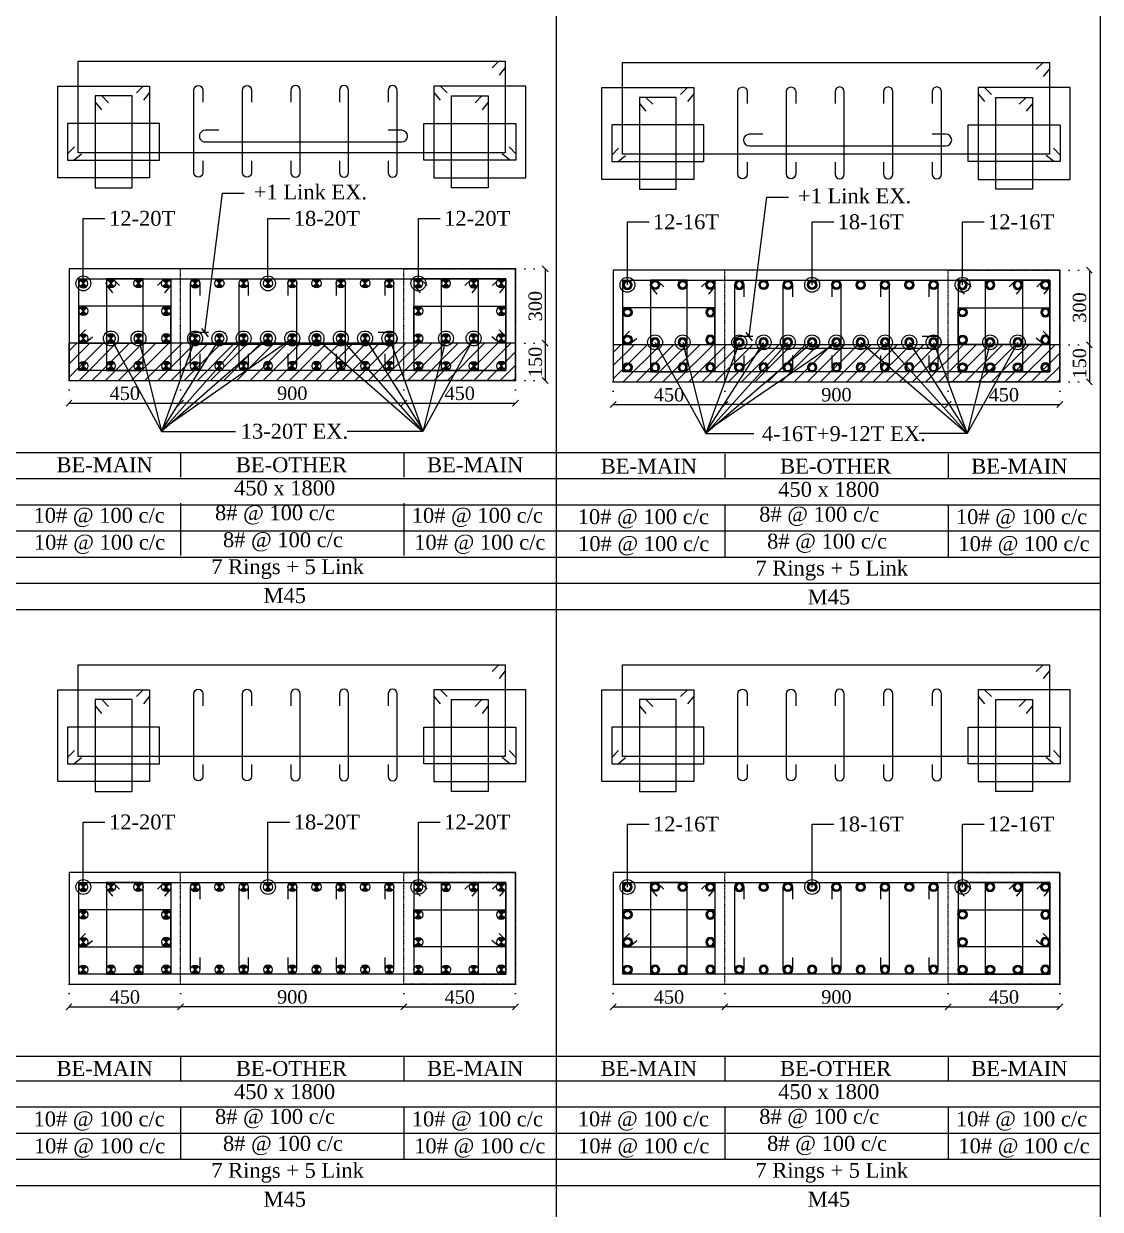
# Model space of a CAD drawing. Header units: millimetres. Extents: x 303 to 27724, y 300 to 68956.
# Drawn here: x 23384 to 27724, y 13120 to 17900 of the extents above; entities that cross this region are included whole.
import ezdxf

# ---------------------------------------------------------------- set-up
doc = ezdxf.new("R2010")
doc.units = ezdxf.units.MM
doc.linetypes.add('DOT2', pattern=[0.125, 0, -0.125])
doc.linetypes.add('HIDDEN', pattern=[0.375, 0.25, -0.125])
doc.layers.get('Defpoints').update_dxf_attribs({"lineweight": 0})
for name, color, linetype, lineweight in [('S-COL. STEEL DIA', 1, 'Continuous', 9), ('S-DIM FOOTING', 7, 'Continuous', 0), ('S-SECTION', 5, 'Continuous', 0), ('S-SECTION MARK', 7, 'Continuous', 0), ('S-SHEET', 7, 'Continuous', 0), ('S-STEEL', 1, 'Continuous', 9), ('S-STEEL-1', 1, 'Continuous', 0), ('S-TEXT', 7, 'Continuous', 0), ('STRU.HATCH', 8, 'Continuous', 0), ('STRU.STEEL-2', 6, 'Continuous', 0)]:
    doc.layers.add(name, color=color, linetype=linetype, lineweight=lineweight)
doc.styles.add('AR', font='ARIALUNI.TTF', dxfattribs={"width": 0.8})
doc.styles.add('S-ROMANS', font='times.ttf')
doc.styles.add('TEXT', font='times.ttf')
doc.dimstyles.new('100', dxfattribs={"dimtxt": 180, "dimasz": 80, "dimexe": 0.18, "dimexo": 0.0625, "dimgap": 1, "dimtad": 1, "dimdec": 0, "dimzin": 0, "dimdsep": 46, "dimtxsty": 'AR', "dimblk": 'DOT', "dimcen": 0.09, "dimse1": 1, "dimse2": 1, "dimclrd": 50, "dimclrt": 256, "dimadec": 0, "dimazin": 0, "dimtfac": 1, "dimtdec": 0, "dimtix": 1, "dimtofl": 0, "dimtmove": 2, "dimatfit": 0, "dimfxl": 1, "dimtolj": 1, "dimtzin": 0, "dimlwd": -1, "dimarcsym": 0})
doc.dimstyles.new('SETU', dxfattribs={"dimtxt": 230, "dimasz": 0.2, "dimexe": 0.1, "dimexo": 0.1, "dimgap": 0.05, "dimtad": 1, "dimdec": 0, "dimzin": 0, "dimdsep": 46, "dimtxsty": 'TEXT', "dimblk": 'OBLIQUE', "dimcen": 0.09, "dimdle": 0.1, "dimclrd": 4, "dimclre": 256, "dimclrt": 256, "dimadec": 1, "dimazin": 0, "dimtfac": 1, "dimtdec": 0, "dimtix": 1, "dimtofl": 0, "dimtmove": 2, "dimatfit": 0, "dimfxl": 1, "dimtolj": 1, "dimtzin": 0, "dimlwd": -1, "dimlwe": -1, "dimarcsym": 1})

# ---------------------------------------------------------------- blocks, each defined once
blk = doc.blocks.new('*U18')
at = {"layer": 'S-COL. STEEL DIA'}
h = blk.add_hatch(color=256, dxfattribs=at)
h.dxf.hatch_style = 1
h.paths.add_polyline_path([(0, 0), (0, -18.5, 0.198912), (13, -13)])
h.paths.add_polyline_path([(0, 0), (-13, -13, 0.198912), (0, -18.5)])
h.paths.add_polyline_path([(0, 18.5, 0.198912), (-13, 13), (0, 0)])
h.paths.add_polyline_path([(13, 13, 0.198912), (0, 18.5), (0, 0)])
at = {"layer": 'S-COL. STEEL DIA', "lineweight": 5}
for p, q in [((-13, 13), (13, -13)), ((13, 13), (-13, -13))]:
    blk.add_line(p, q, dxfattribs=at)
blk.add_circle((0, 0), 18.5, dxfattribs=at)
blk = doc.blocks.new('_Oblique')
at = {"color": 0, "linetype": 'ByBlock', "lineweight": -2}
blk.add_line((-0.5, -0.5), (0.5, 0.5), dxfattribs=at)
blk = doc.blocks.new('*D1775')
at = {"layer": 'Defpoints', "color": 0}
for p in [(25366.9, 16611.8), (25366.9, 16461.8), (25486.5, 16461.8)]:
    blk.add_point(p, dxfattribs=at)
at = {"layer": 'S-DIM FOOTING', "linetype": 'DOT2', "ltscale": 300}
for p, q in [((25367, 16611.8), (25486.6, 16611.8)), ((25367, 16461.8), (25486.6, 16461.8))]:
    blk.add_line(p, q, dxfattribs=at)
at = {"layer": 'S-DIM FOOTING', "ltscale": 300}
blk.add_line((25486.5, 16611.9), (25486.5, 16461.7), dxfattribs=at)
at = {"layer": 'S-DIM FOOTING', "linetype": 'ByBlock', "xscale": 24, "yscale": 24, "zscale": 24}
for p, rotation in [((25486.5, 16611.8), 90), ((25486.5, 16461.8), 270)]:
    blk.add_blockref('_Oblique', p, dxfattribs=dict(at, rotation=rotation))
at = {"layer": 'S-DIM FOOTING', "insert": (25447, 16536.8), "char_height": 54, "attachment_point": 5, "rotation": 90, "style": 'TEXT'}
blk.add_mtext('\\A1;150', dxfattribs=at)
blk = doc.blocks.new('*D1776')
at = {"layer": 'Defpoints', "color": 0}
for p in [(25366.9, 16911.8), (25367, 16611.8), (25486.5, 16611.8)]:
    blk.add_point(p, dxfattribs=at)
at = {"layer": 'S-DIM FOOTING', "linetype": 'DOT2', "ltscale": 300}
for p, q in [((25367, 16911.8), (25486.6, 16911.8)), ((25367.2, 16611.8), (25486.6, 16611.8))]:
    blk.add_line(p, q, dxfattribs=at)
at = {"layer": 'S-DIM FOOTING', "ltscale": 300}
blk.add_line((25486.5, 16911.9), (25486.5, 16611.7), dxfattribs=at)
at = {"layer": 'S-DIM FOOTING', "linetype": 'ByBlock', "xscale": 24, "yscale": 24, "zscale": 24}
for p, rotation in [((25486.5, 16911.8), 90), ((25486.5, 16611.8), 270)]:
    blk.add_blockref('_Oblique', p, dxfattribs=dict(at, rotation=rotation))
at = {"layer": 'S-DIM FOOTING', "insert": (25447, 16761.8), "char_height": 54, "attachment_point": 5, "rotation": 90, "style": 'TEXT'}
blk.add_mtext('\\A1;300', dxfattribs=at)
blk = doc.blocks.new('_Dot')
at = {"linetype": 'ByBlock', "lineweight": -2}
blk.add_line((-0.5, 0), (-1, 0), dxfattribs=at)
at = {"linetype": 'ByBlock', "const_width": 0.5}
blk.add_lwpolyline([(-0.25, 0, 1), (0.25, 0, 1)], format="xyb", close=True, dxfattribs=at)
blk = doc.blocks.new('*U4')
at = {"layer": 'S-COL. STEEL DIA'}
h = blk.add_hatch(color=256, dxfattribs=at)
h.dxf.hatch_style = 1
h.paths.add_polyline_path([(-18.5, 0, 1), (18.5, 0, 1)])
h.paths.add_polyline_path([(13, 0, -1), (-13, 0, -1)], flags=16)
at = {"layer": 'S-COL. STEEL DIA', "lineweight": 5}
for radius in [18.5, 13]:
    blk.add_circle((0, 0), radius, dxfattribs=at)
blk = doc.blocks.new('*D1783')
at = {"layer": 'Defpoints', "color": 0}
for p in [(27560.5, 16606.1), (27560.5, 16456.1), (27680, 16456.1)]:
    blk.add_point(p, dxfattribs=at)
at = {"layer": 'S-DIM FOOTING', "linetype": 'DOT2', "ltscale": 300}
for p, q in [((27560.6, 16606.1), (27680.1, 16606.1)), ((27560.6, 16456.1), (27680.1, 16456.1))]:
    blk.add_line(p, q, dxfattribs=at)
at = {"layer": 'S-DIM FOOTING', "ltscale": 300}
blk.add_line((27680, 16606.2), (27680, 16456), dxfattribs=at)
at = {"layer": 'S-DIM FOOTING', "linetype": 'ByBlock', "xscale": 24, "yscale": 24, "zscale": 24}
for p, rotation in [((27680, 16606.1), 90), ((27680, 16456.1), 270)]:
    blk.add_blockref('_Oblique', p, dxfattribs=dict(at, rotation=rotation))
at = {"layer": 'S-DIM FOOTING', "insert": (27640.6, 16531.1), "char_height": 54, "attachment_point": 5, "rotation": 90, "style": 'TEXT'}
blk.add_mtext('\\A1;150', dxfattribs=at)
blk = doc.blocks.new('*D1784')
at = {"layer": 'Defpoints', "color": 0}
for p in [(27560.5, 16906.1), (27560.6, 16606.1), (27680, 16606.1)]:
    blk.add_point(p, dxfattribs=at)
at = {"layer": 'S-DIM FOOTING', "linetype": 'DOT2', "ltscale": 300}
for p, q in [((27560.6, 16906.1), (27680.1, 16906.1)), ((27560.7, 16606.1), (27680.1, 16606.1))]:
    blk.add_line(p, q, dxfattribs=at)
at = {"layer": 'S-DIM FOOTING', "ltscale": 300}
blk.add_line((27680, 16906.2), (27680, 16606), dxfattribs=at)
at = {"layer": 'S-DIM FOOTING', "linetype": 'ByBlock', "xscale": 24, "yscale": 24, "zscale": 24}
for p, rotation in [((27680, 16906.1), 90), ((27680, 16606.1), 270)]:
    blk.add_blockref('_Oblique', p, dxfattribs=dict(at, rotation=rotation))
at = {"layer": 'S-DIM FOOTING', "insert": (27640.6, 16756.1), "char_height": 54, "attachment_point": 5, "rotation": 90, "style": 'TEXT'}
blk.add_mtext('\\A1;300', dxfattribs=at)
blk = doc.blocks.new('*D1011')
at = {"layer": 'Defpoints', "color": 0}
for p in [(1854661.3, 621921.4), (1855111.3, 621921.4), (1855111.3, 621829.9)]:
    blk.add_point(p, dxfattribs=at)
at = {"layer": 'S-DIM FOOTING', "linetype": 'DOT2', "ltscale": 300}
for p, q in [((1854661.3, 621921.3), (1854661.3, 621829.8)), ((1855111.3, 621921.3), (1855111.3, 621829.8))]:
    blk.add_line(p, q, dxfattribs=at)
at = {"layer": 'S-DIM FOOTING', "ltscale": 300}
blk.add_line((1854661.2, 621829.9), (1855111.4, 621829.9), dxfattribs=at)
at = {"layer": 'S-DIM FOOTING', "linetype": 'ByBlock', "xscale": 24, "yscale": 24, "zscale": 24, "rotation": 180}
blk.add_blockref('_Oblique', (1854661.3, 621829.9), dxfattribs=at)
at = {"layer": 'S-DIM FOOTING', "linetype": 'ByBlock', "xscale": 24, "yscale": 24, "zscale": 24}
blk.add_blockref('_Oblique', (1855111.3, 621829.9), dxfattribs=at)
at = {"layer": 'S-DIM FOOTING', "insert": (1854886.3, 621869.4), "char_height": 54, "attachment_point": 5, "style": 'TEXT'}
blk.add_mtext('\\A1;450', dxfattribs=at)
blk = doc.blocks.new('*D1012')
at = {"layer": 'Defpoints', "color": 0}
for p in [(1855111.3, 621921.4), (1856011.3, 621921.4), (1855111.3, 621829.9)]:
    blk.add_point(p, dxfattribs=at)
at = {"layer": 'S-DIM FOOTING', "linetype": 'DOT2', "ltscale": 300}
for p, q in [((1855111.3, 621921.3), (1855111.3, 621829.8)), ((1856011.3, 621921.3), (1856011.3, 621829.8))]:
    blk.add_line(p, q, dxfattribs=at)
at = {"layer": 'S-DIM FOOTING', "ltscale": 300}
blk.add_line((1856011.4, 621829.9), (1855111.2, 621829.9), dxfattribs=at)
at = {"layer": 'S-DIM FOOTING', "linetype": 'ByBlock', "xscale": 24, "yscale": 24, "zscale": 24, "rotation": 180}
blk.add_blockref('_Oblique', (1855111.3, 621829.9), dxfattribs=at)
at = {"layer": 'S-DIM FOOTING', "linetype": 'ByBlock', "xscale": 24, "yscale": 24, "zscale": 24}
blk.add_blockref('_Oblique', (1856011.3, 621829.9), dxfattribs=at)
at = {"layer": 'S-DIM FOOTING', "insert": (1855561.3, 621869.5), "char_height": 54, "attachment_point": 5, "style": 'TEXT'}
blk.add_mtext('\\A1;900', dxfattribs=at)
blk = doc.blocks.new('*D1013')
at = {"layer": 'Defpoints', "color": 0}
for p in [(1856011.3, 621921.4), (1856461.3, 621921.4), (1856461.3, 621829.9)]:
    blk.add_point(p, dxfattribs=at)
at = {"layer": 'S-DIM FOOTING', "linetype": 'DOT2', "ltscale": 300}
for p, q in [((1856011.3, 621921.3), (1856011.3, 621829.8)), ((1856461.3, 621921.3), (1856461.3, 621829.8))]:
    blk.add_line(p, q, dxfattribs=at)
at = {"layer": 'S-DIM FOOTING', "ltscale": 300}
blk.add_line((1856011.2, 621829.9), (1856461.4, 621829.9), dxfattribs=at)
at = {"layer": 'S-DIM FOOTING', "linetype": 'ByBlock', "xscale": 24, "yscale": 24, "zscale": 24, "rotation": 180}
blk.add_blockref('_Oblique', (1856011.3, 621829.9), dxfattribs=at)
at = {"layer": 'S-DIM FOOTING', "linetype": 'ByBlock', "xscale": 24, "yscale": 24, "zscale": 24}
blk.add_blockref('_Oblique', (1856461.3, 621829.9), dxfattribs=at)
at = {"layer": 'S-DIM FOOTING', "insert": (1856236.3, 621869.4), "char_height": 54, "attachment_point": 5, "style": 'TEXT'}
blk.add_mtext('\\A1;450', dxfattribs=at)
blk = doc.blocks.new('*D962')
at = {"layer": 'Defpoints', "color": 0}
for p in [(1852467.8, 621921.4), (1852917.8, 621921.4), (1852917.8, 621829.9)]:
    blk.add_point(p, dxfattribs=at)
at = {"layer": 'S-DIM FOOTING', "linetype": 'DOT2', "ltscale": 300}
for p, q in [((1852467.8, 621921.3), (1852467.8, 621829.8)), ((1852917.8, 621921.3), (1852917.8, 621829.8))]:
    blk.add_line(p, q, dxfattribs=at)
at = {"layer": 'S-DIM FOOTING', "ltscale": 300}
blk.add_line((1852467.6, 621829.9), (1852917.9, 621829.9), dxfattribs=at)
at = {"layer": 'S-DIM FOOTING', "linetype": 'ByBlock', "xscale": 24, "yscale": 24, "zscale": 24, "rotation": 180}
blk.add_blockref('_Oblique', (1852467.8, 621829.9), dxfattribs=at)
at = {"layer": 'S-DIM FOOTING', "linetype": 'ByBlock', "xscale": 24, "yscale": 24, "zscale": 24}
blk.add_blockref('_Oblique', (1852917.8, 621829.9), dxfattribs=at)
at = {"layer": 'S-DIM FOOTING', "insert": (1852692.8, 621869.4), "char_height": 54, "attachment_point": 5, "style": 'TEXT'}
blk.add_mtext('\\A1;450', dxfattribs=at)
blk = doc.blocks.new('*D963')
at = {"layer": 'Defpoints', "color": 0}
for p in [(1852917.8, 621921.4), (1853817.8, 621921.4), (1852917.8, 621829.9)]:
    blk.add_point(p, dxfattribs=at)
at = {"layer": 'S-DIM FOOTING', "linetype": 'DOT2', "ltscale": 300}
for p, q in [((1852917.8, 621921.3), (1852917.8, 621829.8)), ((1853817.8, 621921.3), (1853817.8, 621829.8))]:
    blk.add_line(p, q, dxfattribs=at)
at = {"layer": 'S-DIM FOOTING', "ltscale": 300}
blk.add_line((1853817.9, 621829.9), (1852917.6, 621829.9), dxfattribs=at)
at = {"layer": 'S-DIM FOOTING', "linetype": 'ByBlock', "xscale": 24, "yscale": 24, "zscale": 24, "rotation": 180}
blk.add_blockref('_Oblique', (1852917.8, 621829.9), dxfattribs=at)
at = {"layer": 'S-DIM FOOTING', "linetype": 'ByBlock', "xscale": 24, "yscale": 24, "zscale": 24}
blk.add_blockref('_Oblique', (1853817.8, 621829.9), dxfattribs=at)
at = {"layer": 'S-DIM FOOTING', "insert": (1853367.8, 621869.5), "char_height": 54, "attachment_point": 5, "style": 'TEXT'}
blk.add_mtext('\\A1;900', dxfattribs=at)
blk = doc.blocks.new('*D964')
at = {"layer": 'Defpoints', "color": 0}
for p in [(1853817.8, 621921.4), (1854267.8, 621921.4), (1854267.8, 621829.9)]:
    blk.add_point(p, dxfattribs=at)
at = {"layer": 'S-DIM FOOTING', "linetype": 'DOT2', "ltscale": 300}
for p, q in [((1853817.8, 621921.3), (1853817.8, 621829.8)), ((1854267.8, 621921.3), (1854267.8, 621829.8))]:
    blk.add_line(p, q, dxfattribs=at)
at = {"layer": 'S-DIM FOOTING', "ltscale": 300}
blk.add_line((1853817.6, 621829.9), (1854267.9, 621829.9), dxfattribs=at)
at = {"layer": 'S-DIM FOOTING', "linetype": 'ByBlock', "xscale": 24, "yscale": 24, "zscale": 24, "rotation": 180}
blk.add_blockref('_Oblique', (1853817.8, 621829.9), dxfattribs=at)
at = {"layer": 'S-DIM FOOTING', "linetype": 'ByBlock', "xscale": 24, "yscale": 24, "zscale": 24}
blk.add_blockref('_Oblique', (1854267.8, 621829.9), dxfattribs=at)
at = {"layer": 'S-DIM FOOTING', "insert": (1854042.8, 621869.4), "char_height": 54, "attachment_point": 5, "style": 'TEXT'}
blk.add_mtext('\\A1;450', dxfattribs=at)
blk = doc.blocks.new('XX')
at = {"layer": 'S-SECTION', "color": 8, "linetype": 'HIDDEN', "ltscale": 0.1, "elevation": 6.6}
for points in [[(1855111.3, 621921.4), (1855111.3, 622371.4), (1854661.3, 622371.4), (1854661.3, 621921.4)], [(1856011.3, 621921.4), (1856011.3, 622371.4), (1856461.3, 622371.4), (1856461.3, 621921.4)]]:
    blk.add_lwpolyline(points, close=True, dxfattribs=at)
at = {"layer": 'S-SECTION', "elevation": 6.6}
blk.add_lwpolyline([(1854661.3, 622371.4), (1854661.3, 621921.4), (1856461.3, 621921.4), (1856461.3, 622371.4)], close=True, dxfattribs=at)
at = {"layer": 'S-SHEET'}
for p, q in [((1855111.3, 621631.3, 6.4), (1855111.3, 621531.7, 6.4)), ((1856011.3, 621631.3, 6.4), (1856011.3, 621531.7, 6.4)), ((1855111.3, 621426.5, 6.4), (1855111.3, 621215.2, 6.4)), ((1856011.3, 621426.5, 6.4), (1856011.3, 621215.2, 6.4))]:
    blk.add_line(p, q, dxfattribs=at)
at = {"layer": 'S-STEEL', "color": 1}
for points, elevation in [([(1856366.7, 623181.7), (1856394.2, 623209), (1856420.2, 623209), (1856420.2, 622839), (1854698.6, 622839), (1854698.6, 623209), (1856420.2, 623209), (1856420.2, 623184), (1856395, 623153.1)], 6.9), ([(1856368.6, 622304.1), (1856396.1, 622331.4), (1856422.1, 622331.4), (1856422.1, 621961.4), (1854700.5, 621961.4), (1854700.5, 622331.4), (1856422.1, 622331.4), (1856422.1, 622306.4), (1856396.9, 622275.5)], 6.6)]:
    blk.add_lwpolyline(points, dxfattribs=dict(at, elevation=elevation))
at = {"layer": 'S-STEEL', "color": 3, "elevation": 6.6}
for points in [[(1855201.2, 622807.4), (1855201.2, 622759, -1), (1855164.3, 622759), (1855164.3, 623092.1, -1), (1855201.2, 623092.1), (1855201.2, 623043.6)], [(1855397, 622807.4), (1855397, 622759, -1), (1855360.1, 622759), (1855360.1, 623092.1, -1), (1855397, 623092.1), (1855397, 623043.6)], [(1855555.9, 622807.4), (1855555.9, 622759, 1), (1855592.8, 622759), (1855592.8, 623092.1, 1), (1855555.9, 623092.1), (1855555.9, 623043.6)], [(1855751.6, 622807.4), (1855751.6, 622759, 1), (1855788.5, 622759), (1855788.5, 623092.1, 1), (1855751.6, 623092.1), (1855751.6, 623043.6)], [(1855947.4, 622807.4), (1855947.4, 622759, 1), (1855984.3, 622759), (1855984.3, 623092.1, 1), (1855947.4, 623092.1), (1855947.4, 623043.6)], [(1855188.2, 622028.3), (1855188.2, 621979.9, -1), (1855151.3, 621979.9), (1855151.3, 622313, -1), (1855188.2, 622313), (1855188.2, 622264.5)], [(1855384, 622028.3), (1855384, 621979.9, -1), (1855347.1, 621979.9), (1855347.1, 622313, -1), (1855384, 622313), (1855384, 622264.5)], [(1855542.9, 622028.3), (1855542.9, 621979.9, 1), (1855579.8, 621979.9), (1855579.8, 622313, 1), (1855542.9, 622313), (1855542.9, 622264.5)], [(1855738.6, 622028.3), (1855738.6, 621979.9, 1), (1855775.5, 621979.9), (1855775.5, 622313, 1), (1855738.6, 622313), (1855738.6, 622264.5)], [(1855934.4, 622028.3), (1855934.4, 621979.9, 1), (1855971.3, 621979.9), (1855971.3, 622313, 1), (1855934.4, 622313), (1855934.4, 622264.5)]]:
    blk.add_lwpolyline(points, format="xyb", dxfattribs=at)
at = {"layer": 'S-STEEL-1', "color": 6, "elevation": 6.6}
for points in [[(1854932.9, 623080.7), (1854960.5, 623108), (1854986.5, 623108), (1854986.5, 622738), (1854615.7, 622738), (1854615.7, 623108), (1854986.5, 623108), (1854986.5, 623083), (1854961.3, 623052.1)], [(1856185.9, 623080.7), (1856158.4, 623108), (1856132.4, 623108), (1856132.4, 622738), (1856503.1, 622738), (1856503.1, 623108), (1856132.4, 623108), (1856132.4, 623083), (1856157.6, 623052.1)], [(1855017.7, 622304.1), (1855045.3, 622331.4), (1855071.3, 622331.4), (1855071.3, 621961.4), (1854700.5, 621961.4), (1854700.5, 622331.4), (1855071.3, 622331.4), (1855071.3, 622306.4), (1855046.1, 622275.5)], [(1856104.9, 622304.1), (1856077.4, 622331.4), (1856051.4, 622331.4), (1856051.4, 621961.4), (1856422.1, 621961.4), (1856422.1, 622331.4), (1856051.4, 622331.4), (1856051.4, 622306.4), (1856076.6, 622275.5)]]:
    blk.add_lwpolyline(points, dxfattribs=at)
at = {"layer": 'S-STEEL-1', "color": 41}
for points, elevation in [([(1854820.8, 623041.3), (1854793.3, 623068.6), (1854767.3, 623068.6), (1854767.3, 622698.6), (1854915.3, 622698.6), (1854915.3, 623068.6), (1854767.3, 623068.6), (1854767.3, 623043.6), (1854792.5, 623012.7)], 6.9), ([(1856298, 623041.3), (1856325.5, 623068.6), (1856351.6, 623068.6), (1856351.6, 622698.6), (1856203.5, 622698.6), (1856203.5, 623068.6), (1856351.6, 623068.6), (1856351.6, 623043.6), (1856326.4, 623012.7)], 6.9), ([(1854683.2, 622863.3), (1854655.8, 622835.7), (1854655.8, 622809.7), (1855026.6, 622809.7), (1855026.6, 622957.8), (1854655.8, 622957.8), (1854655.8, 622809.7), (1854680.9, 622809.7), (1854711.7, 622834.9)], 6.9), ([(1856435.7, 622863.3), (1856463, 622835.7), (1856463, 622809.7), (1856092.3, 622809.7), (1856092.3, 622957.8), (1856463, 622957.8), (1856463, 622809.7), (1856438, 622809.7), (1856407.1, 622834.9)], 6.9), ([(1854865.5, 622304.1), (1854838, 622331.4), (1854812, 622331.4), (1854812, 621961.4), (1854960, 621961.4), (1854960, 622331.4), (1854812, 622331.4), (1854812, 622306.4), (1854837.2, 622275.5)], 6.6), ([(1856257.1, 622304.1), (1856284.7, 622331.4), (1856310.7, 622331.4), (1856310.7, 621961.4), (1856162.6, 621961.4), (1856162.6, 622331.4), (1856310.7, 622331.4), (1856310.7, 622306.4), (1856285.5, 622275.5)], 6.6), ([(1854727.8, 622126.1), (1854700.5, 622098.5), (1854700.5, 622072.5), (1855071.3, 622072.5), (1855071.3, 622220.6), (1854700.5, 622220.5), (1854700.5, 622072.5), (1854725.6, 622072.5), (1854756.4, 622097.7)], 6.6), ([(1856394.8, 622126.1), (1856422.1, 622098.5), (1856422.1, 622072.5), (1856051.4, 622072.5), (1856051.4, 622220.6), (1856422.1, 622220.5), (1856422.1, 622072.5), (1856397.1, 622072.5), (1856366.2, 622097.7)], 6.6)]:
    blk.add_lwpolyline(points, dxfattribs=dict(at, elevation=elevation))
at = {"layer": 'S-COL. STEEL DIA', "xscale": -1, "rotation": 180}
for p in [(1854718.9, 622313, 6.6), (1855169.8, 622313, 6.6), (1856069.8, 622313, 6.6), (1856181.1, 622313, 6.6), (1856292.4, 622313, 6.6)]:
    blk.add_blockref('*U4', p, dxfattribs=at)
at = {"layer": 'S-COL. STEEL DIA', "rotation": 180}
for p in [(1854830.3, 622313, 6.6), (1854941.6, 622313, 6.6), (1855052.9, 622313, 6.6), (1855267.7, 622313, 6.6), (1855365.5, 622313, 6.6), (1855463.4, 622313, 6.6), (1855561.3, 622313, 6.6), (1855659.2, 622313, 6.6), (1855757.1, 622313, 6.6), (1855855, 622313, 6.6), (1855952.9, 622313, 6.6), (1856403.7, 622313, 6.6)]:
    blk.add_blockref('*U4', p, dxfattribs=at)
at = {"layer": 'S-COL. STEEL DIA'}
for p in [(1854718.9, 622201.9, 6.6), (1856069.8, 622201.9, 6.6), (1854718.9, 622090.9, 6.6), (1856069.8, 622090.9, 6.6), (1854718.9, 621979.9, 6.6), (1855169.8, 621979.9, 6.6), (1856069.8, 621979.9, 6.6), (1856181.1, 621979.9, 6.6), (1856292.4, 621979.9, 6.6)]:
    blk.add_blockref('*U4', p, dxfattribs=at)
at = {"layer": 'S-COL. STEEL DIA', "xscale": -1}
for p in [(1855052.9, 622201.9, 6.6), (1856403.7, 622201.9, 6.6), (1855052.9, 622090.9, 6.6), (1856403.7, 622090.9, 6.6), (1854830.3, 621979.9, 6.6), (1854941.6, 621979.9, 6.6), (1855052.9, 621979.9, 6.6), (1855267.7, 621979.9, 6.6), (1855365.5, 621979.9, 6.6), (1855463.4, 621979.9, 6.6), (1855561.3, 621979.9, 6.6), (1855659.2, 621979.9, 6.6), (1855757.1, 621979.9, 6.6), (1855855, 621979.9, 6.6), (1855952.9, 621979.9, 6.6), (1856403.7, 621979.9, 6.6)]:
    blk.add_blockref('*U4', p, dxfattribs=at)
at = {"layer": 'S-TEXT', "color": 7, "style": 'TEXT'}
for s, p in [('12-16T', (1854821.6, 622537.1, 6.4)), ('18-16T', (1855566.1, 622537.1, 6.4)), ('12-16T', (1856172.5, 622537.1, 6.4))]:
    blk.add_text(s, height=60, dxfattribs=at).set_placement(p)
at = {"layer": 'S-TEXT', "style": 'S-ROMANS'}
for s, p in [('BE-MAIN ', (1854611.4, 621551.5, 6.4)), ('BE-OTHER', (1855334.4, 621551.5, 6.4)), ('BE-MAIN ', (1856104.9, 621551.5, 6.4)), ('450 x 1800', (1855326.6, 621458.2, 6.4)), ('10# @ 100 c/c', (1854518.4, 621348, 6.4)), ('8# @ 100 c/c', (1855249.9, 621358, 6.4)), ('10# @ 100 c/c', (1856042.9, 621348, 6.4)), ('8# @ 100 c/c', (1855281.9, 621249.4, 6.4)), ('10# @ 100 c/c', (1854519.9, 621239.4, 6.4)), ('10# @ 100 c/c', (1856052.9, 621239.4, 6.4)), ('7 Rings + 5 Link', (1855235, 621140.9, 6.4)), ('M45', (1855445.5, 621024.2, 6.4))]:
    blk.add_text(s, height=60, dxfattribs=at).set_placement(p)
at = {"layer": 'S-DIM FOOTING', "ltscale": 300}
for base, p1, p2, picture, middle in [((1855111.3, 621829.9, 6.4), (1854661.3, 621921.4, 6.6), (1855111.3, 621921.4, 6.6), '*D1011', (1854886.3, 621869.4, 6.4)), ((1856461.3, 621829.9, 6.4), (1856011.3, 621921.4, 6.6), (1856461.3, 621921.4, 6.6), '*D1013', (1856236.3, 621869.4, 6.4))]:
    dim = blk.add_linear_dim(base=base, p1=p1, p2=p2, dimstyle='SETU', override={"dimscale": 1.2, "dimtxt": 45, "dimasz": 20, "dimgap": 10, "dimblk1": 'Oblique', "dimblk2": 'Oblique', "dimsah": 1, "dimclrd": 256, "dimarcsym": 1}, dxfattribs=at)
    dim.commit()
    dim.dimension.update_dxf_attribs({"geometry": picture, "text_midpoint": middle})
dim = blk.add_linear_dim(base=(1855111.3, 621829.9, 6.4), p1=(1856011.3, 621921.4, 6.6), p2=(1855111.3, 621921.4, 6.6), angle=180, dimstyle='SETU', override={"dimscale": 1.2, "dimtxt": 45, "dimasz": 20, "dimgap": 10, "dimblk1": 'Oblique', "dimblk2": 'Oblique', "dimsah": 1, "dimclrd": 256, "dimarcsym": 1}, dxfattribs=at)
dim.commit()
dim.dimension.update_dxf_attribs({"geometry": '*D1012', "text_midpoint": (1855561.3, 621869.5, 6.4)})
at = {"layer": 'S-SECTION MARK'}
for points in [[(1854718.9, 622313, 6.6), (1854718.9, 622566.9, 6.6), (1854806.4, 622566.9, 6.6)], [(1855463.4, 622313, 6.6), (1855463.4, 622566.9, 6.6), (1855550.9, 622566.9, 6.6)], [(1856069.8, 622313, 6.6), (1856069.8, 622566.9, 6.6), (1856157.3, 622566.9, 6.6)]]:
    blk.add_leader(points, dimstyle='100', override={"dimasz": 60, "dimtad": 0, "dimclrd": 256, "dimldrblk": 'DotBlank', "dimfxl": 50, "dimfxlon": 1, "dimarcsym": 1}, dxfattribs=at)
blk = doc.blocks.new('ERG')
at = {"layer": 'S-SECTION', "color": 8, "linetype": 'HIDDEN', "ltscale": 0.1, "elevation": 2.5}
for points in [[(1852917.8, 621921.4), (1852917.8, 622371.4), (1852467.8, 622371.4), (1852467.8, 621921.4)], [(1853817.8, 621921.4), (1853817.8, 622371.4), (1854267.8, 622371.4), (1854267.8, 621921.4)]]:
    blk.add_lwpolyline(points, close=True, dxfattribs=at)
at = {"layer": 'S-SECTION', "elevation": 2.5}
blk.add_lwpolyline([(1852467.8, 622371.4), (1852467.8, 621921.4), (1854267.8, 621921.4), (1854267.8, 622371.4)], close=True, dxfattribs=at)
at = {"layer": 'S-SHEET'}
for p, q in [((1852917.8, 621631.3, 2.2), (1852917.8, 621531.7, 2.2)), ((1853817.8, 621631.3, 2.2), (1853817.8, 621531.7, 2.2)), ((1852917.8, 621426.5, 2.2), (1852917.8, 621215.2, 2.2)), ((1853817.8, 621426.5, 2.2), (1853817.8, 621215.2, 2.2))]:
    blk.add_line(p, q, dxfattribs=at)
at = {"layer": 'S-STEEL', "color": 1}
for points, elevation in [([(1854173.1, 623181.7), (1854200.6, 623209), (1854226.6, 623209), (1854226.6, 622839), (1852505.1, 622839), (1852505.1, 623209), (1854226.6, 623209), (1854226.6, 623184), (1854201.5, 623153.1)], 2.7), ([(1854175, 622304.1), (1854202.5, 622331.4), (1854228.5, 622331.4), (1854228.5, 621961.4), (1852507, 621961.4), (1852507, 622331.4), (1854228.5, 622331.4), (1854228.5, 622306.4), (1854203.3, 622275.5)], 2.5)]:
    blk.add_lwpolyline(points, dxfattribs=dict(at, elevation=elevation))
at = {"layer": 'S-STEEL', "color": 3, "elevation": 2.5}
for points in [[(1853007.7, 622807.4), (1853007.7, 622759, -1), (1852970.8, 622759), (1852970.8, 623092.1, -1), (1853007.7, 623092.1), (1853007.7, 623043.6)], [(1853203.4, 622807.4), (1853203.4, 622759, -1), (1853166.5, 622759), (1853166.5, 623092.1, -1), (1853203.4, 623092.1), (1853203.4, 623043.6)], [(1853362.3, 622807.4), (1853362.3, 622759, 1), (1853399.2, 622759), (1853399.2, 623092.1, 1), (1853362.3, 623092.1), (1853362.3, 623043.6)], [(1853558.1, 622807.4), (1853558.1, 622759, 1), (1853595, 622759), (1853595, 623092.1, 1), (1853558.1, 623092.1), (1853558.1, 623043.6)], [(1853753.9, 622807.4), (1853753.9, 622759, 1), (1853790.8, 622759), (1853790.8, 623092.1, 1), (1853753.9, 623092.1), (1853753.9, 623043.6)], [(1852994.7, 622028.3), (1852994.7, 621979.9, -1), (1852957.8, 621979.9), (1852957.8, 622313, -1), (1852994.7, 622313), (1852994.7, 622264.5)], [(1853190.4, 622028.3), (1853190.4, 621979.9, -1), (1853153.5, 621979.9), (1853153.5, 622313, -1), (1853190.4, 622313), (1853190.4, 622264.5)], [(1853349.3, 622028.3), (1853349.3, 621979.9, 1), (1853386.2, 621979.9), (1853386.2, 622313, 1), (1853349.3, 622313), (1853349.3, 622264.5)], [(1853545.1, 622028.3), (1853545.1, 621979.9, 1), (1853582, 621979.9), (1853582, 622313, 1), (1853545.1, 622313), (1853545.1, 622264.5)], [(1853740.9, 622028.3), (1853740.9, 621979.9, 1), (1853777.8, 621979.9), (1853777.8, 622313, 1), (1853740.9, 622313), (1853740.9, 622264.5)]]:
    blk.add_lwpolyline(points, format="xyb", dxfattribs=at)
at = {"layer": 'S-STEEL-1', "color": 6, "elevation": 2.5}
for points in [[(1852739.4, 623080.7), (1852766.9, 623108), (1852792.9, 623108), (1852792.9, 622738), (1852422.2, 622738), (1852422.2, 623108), (1852792.9, 623108), (1852792.9, 623083), (1852767.7, 623052.1)], [(1853992.3, 623080.7), (1853964.8, 623108), (1853938.8, 623108), (1853938.8, 622738), (1854309.6, 622738), (1854309.5, 623108), (1853938.8, 623108), (1853938.8, 623083), (1853964, 623052.1)], [(1852824.2, 622304.1), (1852851.7, 622331.4), (1852877.7, 622331.4), (1852877.7, 621961.4), (1852507, 621961.4), (1852507, 622331.4), (1852877.7, 622331.4), (1852877.7, 622306.4), (1852852.5, 622275.5)], [(1853911.3, 622304.1), (1853883.8, 622331.4), (1853857.8, 622331.4), (1853857.8, 621961.4), (1854228.5, 621961.4), (1854228.5, 622331.4), (1853857.8, 622331.4), (1853857.8, 622306.4), (1853883, 622275.5)]]:
    blk.add_lwpolyline(points, dxfattribs=at)
at = {"layer": 'S-STEEL-1', "color": 41}
for points, elevation in [([(1852627.3, 623041.3), (1852599.7, 623068.6), (1852573.7, 623068.6), (1852573.7, 622698.6), (1852721.8, 622698.6), (1852721.8, 623068.6), (1852573.7, 623068.6), (1852573.7, 623043.6), (1852598.9, 623012.7)], 2.7), ([(1854104.5, 623041.3), (1854132, 623068.6), (1854158, 623068.6), (1854158, 622698.6), (1854010, 622698.6), (1854010, 623068.6), (1854158, 623068.6), (1854158, 623043.6), (1854132.8, 623012.7)], 2.7), ([(1852489.6, 622863.3), (1852462.3, 622835.7), (1852462.3, 622809.7), (1852833, 622809.7), (1852833, 622957.8), (1852462.3, 622957.8), (1852462.3, 622809.7), (1852487.3, 622809.7), (1852518.2, 622834.9)], 2.7), ([(1854242.1, 622863.3), (1854269.4, 622835.7), (1854269.4, 622809.7), (1853898.7, 622809.7), (1853898.7, 622957.8), (1854269.4, 622957.8), (1854269.4, 622809.7), (1854244.4, 622809.7), (1854213.5, 622834.9)], 2.7), ([(1852672, 622304.1), (1852644.4, 622331.4), (1852618.4, 622331.4), (1852618.4, 621961.4), (1852766.4, 621961.4), (1852766.4, 622331.4), (1852618.4, 622331.4), (1852618.4, 622306.4), (1852643.6, 622275.5)], 2.5), ([(1854063.6, 622304.1), (1854091.1, 622331.4), (1854117.1, 622331.4), (1854117.1, 621961.4), (1853969.1, 621961.4), (1853969.1, 622331.4), (1854117.1, 622331.4), (1854117.1, 622306.4), (1854091.9, 622275.5)], 2.5), ([(1852534.3, 622126.1), (1852507, 622098.5), (1852507, 622072.5), (1852877.7, 622072.5), (1852877.7, 622220.6), (1852507, 622220.5), (1852507, 622072.5), (1852532, 622072.5), (1852562.9, 622097.7)], 2.5), ([(1854201.2, 622126.1), (1854228.5, 622098.5), (1854228.5, 622072.5), (1853857.8, 622072.5), (1853857.8, 622220.6), (1854228.5, 622220.5), (1854228.5, 622072.5), (1854203.5, 622072.5), (1854172.6, 622097.7)], 2.5)]:
    blk.add_lwpolyline(points, dxfattribs=dict(at, elevation=elevation))
at = {"layer": 'S-COL. STEEL DIA', "xscale": -1, "rotation": 180}
for p in [(1852525.4, 622313, 2.5), (1852976.2, 622313, 2.5), (1853876.2, 622313, 2.5), (1853987.5, 622313, 2.5), (1854098.8, 622313, 2.5)]:
    blk.add_blockref('*U18', p, dxfattribs=at)
at = {"layer": 'S-COL. STEEL DIA', "rotation": 180}
for p in [(1852636.7, 622313, 2.5), (1852748, 622313, 2.5), (1852859.3, 622313, 2.5), (1853074.1, 622313, 2.5), (1853172, 622313, 2.5), (1853269.9, 622313, 2.5), (1853367.8, 622313, 2.5), (1853465.6, 622313, 2.5), (1853563.5, 622313, 2.5), (1853661.4, 622313, 2.5), (1853759.3, 622313, 2.5), (1854210.1, 622313, 2.5)]:
    blk.add_blockref('*U18', p, dxfattribs=at)
at = {"layer": 'S-COL. STEEL DIA'}
for p in [(1852525.4, 622201.9, 2.5), (1853876.2, 622201.9, 2.5), (1852525.4, 622090.9, 2.5), (1853876.2, 622090.9, 2.5), (1852525.4, 621979.9, 2.5), (1852976.2, 621979.9, 2.5), (1853876.2, 621979.9, 2.5), (1853987.5, 621979.9, 2.5), (1854098.8, 621979.9, 2.5)]:
    blk.add_blockref('*U18', p, dxfattribs=at)
at = {"layer": 'S-COL. STEEL DIA', "xscale": -1}
for p in [(1852859.3, 622201.9, 2.5), (1854210.1, 622201.9, 2.5), (1852859.3, 622090.9, 2.5), (1854210.1, 622090.9, 2.5), (1852636.7, 621979.9, 2.5), (1852748, 621979.9, 2.5), (1852859.3, 621979.9, 2.5), (1853074.1, 621979.9, 2.5), (1853172, 621979.9, 2.5), (1853269.9, 621979.9, 2.5), (1853367.8, 621979.9, 2.5), (1853465.6, 621979.9, 2.5), (1853563.5, 621979.9, 2.5), (1853661.4, 621979.9, 2.5), (1853759.3, 621979.9, 2.5), (1854210.1, 621979.9, 2.5)]:
    blk.add_blockref('*U18', p, dxfattribs=at)
at = {"layer": 'S-TEXT', "color": 7, "style": 'TEXT'}
for s, p in [('12-20T', (1852629.3, 622545.3, 2.2)), ('18-20T', (1853373.8, 622545.3, 2.2)), ('12-20T', (1853980.1, 622545.3, 2.2))]:
    blk.add_text(s, height=60, dxfattribs=at).set_placement(p)
at = {"layer": 'S-TEXT', "style": 'S-ROMANS'}
for s, p in [('BE-MAIN ', (1852417.8, 621551.5, 2.2)), ('BE-OTHER', (1853140.8, 621551.5, 2.2)), ('BE-MAIN ', (1853911.3, 621551.5, 2.2)), ('450 x 1800', (1853133, 621458.2, 2.2)), ('10# @ 100 c/c', (1852324.8, 621348, 2.2)), ('8# @ 100 c/c', (1853056.3, 621358, 2.2)), ('10# @ 100 c/c', (1853849.3, 621348, 2.2)), ('8# @ 100 c/c', (1853088.3, 621249.4, 2.2)), ('10# @ 100 c/c', (1852326.3, 621239.4, 2.2)), ('10# @ 100 c/c', (1853859.3, 621239.4, 2.2)), ('7 Rings + 5 Link', (1853041.4, 621140.9, 2.2)), ('M45', (1853251.9, 621024.2, 2.2))]:
    blk.add_text(s, height=60, dxfattribs=at).set_placement(p)
at = {"layer": 'S-DIM FOOTING', "ltscale": 300}
for base, p1, p2, picture, middle in [((1852917.8, 621829.9, 2.2), (1852467.8, 621921.4, 2.5), (1852917.8, 621921.4, 2.5), '*D962', (1852692.8, 621869.4, 2.2)), ((1854267.8, 621829.9, 2.2), (1853817.8, 621921.4, 2.5), (1854267.8, 621921.4, 2.5), '*D964', (1854042.8, 621869.4, 2.2))]:
    dim = blk.add_linear_dim(base=base, p1=p1, p2=p2, dimstyle='SETU', override={"dimscale": 1.2, "dimtxt": 45, "dimasz": 20, "dimgap": 10, "dimblk1": 'Oblique', "dimblk2": 'Oblique', "dimsah": 1, "dimclrd": 256, "dimarcsym": 1}, dxfattribs=at)
    dim.commit()
    dim.dimension.update_dxf_attribs({"geometry": picture, "text_midpoint": middle})
dim = blk.add_linear_dim(base=(1852917.8, 621829.9, 2.2), p1=(1853817.8, 621921.4, 2.5), p2=(1852917.8, 621921.4, 2.5), angle=180, dimstyle='SETU', override={"dimscale": 1.2, "dimtxt": 45, "dimasz": 20, "dimgap": 10, "dimblk1": 'Oblique', "dimblk2": 'Oblique', "dimsah": 1, "dimclrd": 256, "dimarcsym": 1}, dxfattribs=at)
dim.commit()
dim.dimension.update_dxf_attribs({"geometry": '*D963', "text_midpoint": (1853367.8, 621869.5, 2.2)})
at = {"layer": 'S-SECTION MARK'}
for points in [[(1852525.4, 622313, 2.5), (1852525.4, 622575.1, 2.5), (1852612.9, 622575.1, 2.5)], [(1853269.9, 622313, 2.5), (1853269.9, 622575.1, 2.5), (1853357.3, 622575.1, 2.5)], [(1853876.2, 622313, 2.5), (1853876.2, 622575.1, 2.5), (1853963.7, 622575.1, 2.5)]]:
    blk.add_leader(points, dimstyle='100', override={"dimasz": 60, "dimtad": 0, "dimclrd": 256, "dimldrblk": 'DotBlank', "dimfxl": 50, "dimfxlon": 1, "dimarcsym": 1}, dxfattribs=at)

msp = doc.modelspace()

# ---------------------------------------------------------------- hatches: boundary and pattern name
at = {"layer": 'STRU.HATCH'}
h = msp.add_hatch(dxfattribs=at)
h.set_pattern_fill('ANSI31', color=256, scale=300)
h.set_pattern_definition([(45, (-1786802.403, -608236.033), (-26.5165043, 26.5165043), [])])
h.paths.add_polyline_path([(25366.9, 16461.8), (25366.9, 16611.8), (23566.9, 16611.8), (23566.9, 16461.8)])
h = msp.add_hatch(dxfattribs=at)
h.set_pattern_fill('ANSI31', color=256, scale=300)
h.set_pattern_definition([(45, (-1784608.84, -608241.722), (-26.5165043, 26.5165043), [])])
h.paths.add_polyline_path([(27560.5, 16456.1), (27560.5, 16606.1), (25760.5, 16606.1), (25760.5, 16456.1)])

# ---------------------------------------------------------------- linework, layer by layer
at = {"layer": 'S-SHEET'}
for p, q in [((25530.5, 68956, 4.6), (25530.5, 299.8, 5.1)), ((27724.1, 68956, 5.4), (27724.1, 299.8, 6)), ((303, 16171.6, -10.7), (27724.1, 16171.6, -10.7)), ((303, 16066.4, -0.4), (27724.1, 16066.4, -0.4)), ((303, 15961.2, -0.4), (27724.1, 15961.2, -0.4)), ((303, 15855.4, -0.4), (27724.1, 15855.4, -0.4)), ((303, 15749.9, -0.4), (27724.1, 15749.9, -0.4)), ((303, 15644.4, -0.4), (27724.1, 15644.4, -0.4)), ((303, 13737.9, 7.5), (27724.1, 13737.9, 7.5)), ((303, 13638.3, -0.3), (27724.1, 13638.3, -0.4)), ((303, 13533.1, -0.3), (27724.1, 13533.1, -0.4)), ((303, 13533.1, -0.3), (27724.1, 13533.1, -0.4)), ((303, 13427.3, -0.3), (27724.1, 13427.3, -0.4)), ((303, 13321.8, -0.3), (27724.1, 13321.8, -0.4)), ((303, 13216.3, -0.3), (27724.1, 13216.3, -0.4))]:
    msp.add_line(p, q, dxfattribs=at)
at = {"layer": 'S-SHEET', "color": 0}
msp.add_line((303, 15538.8, -0.4), (27724.1, 15538.8, -0.4), dxfattribs=at)
at = {"layer": 'STRU.HATCH', "elevation": 7.8}
for points in [[(25366.9, 16461.8), (25366.9, 16611.8), (23566.9, 16611.8), (23566.9, 16461.8)], [(27560.5, 16456.1), (27560.5, 16606.1), (25760.5, 16606.1), (25760.5, 16456.1)]]:
    msp.add_lwpolyline(points, close=True, dxfattribs=at)
at = {"layer": 'STRU.STEEL-2'}
for points, elevation in [([(24170.3, 17470.5), (24115.8, 17470.5, 1), (24115.9, 17423.6), (24908.1, 17423.6, 1), (24908, 17470.5), (24853.1, 17470.5)], 7.9), ([(26363.9, 17454.8), (26309.4, 17454.8, 1), (26309.4, 17407.9), (27101.7, 17407.9, 1), (27101.6, 17454.8), (27046.6, 17454.8)], 6.5), ([(24129.8, 16654.8), (24075.3, 16654.8, 1), (24075.4, 16607.9), (24867.6, 16607.9, 1), (24867.5, 16654.8), (24812.6, 16654.8)], 7.8), ([(26323.4, 16639), (26268.9, 16639, 1), (26268.9, 16592.1), (27061.2, 16592.1, 1), (27061.1, 16639), (27006.1, 16639)], 6.4)]:
    msp.add_lwpolyline(points, format="xyb", dxfattribs=dict(at, elevation=elevation))

# ---------------------------------------------------------------- block references
at = {"layer": 'S-COL. STEEL DIA', "color": 2}
for name, p in [('ERG', (-1828900.8, -605459.6, 5.3)), ('XX', (-1828900.8, -605465.3, 1.2)), ('ERG', (-1828900.8, -607893.4, 5.3)), ('XX', (-1828900.8, -607893.4, 1.2))]:
    msp.add_blockref(name, p, dxfattribs=at)
at = {"layer": 'S-COL. STEEL DIA', "xscale": -1}
for name, p in [('*U18', (23735.8, 16631.3, 7.8)), ('*U18', (23847.2, 16631.3, 7.8)), ('*U18', (24173.3, 16631.3, 7.8)), ('*U18', (24271.1, 16631.3, 7.8)), ('*U18', (24369, 16631.3, 7.8)), ('*U18', (24466.9, 16631.3, 7.8)), ('*U18', (24564.8, 16631.3, 7.8)), ('*U18', (24662.7, 16631.3, 7.8)), ('*U18', (24760.6, 16631.3, 7.8)), ('*U18', (24858.5, 16631.3, 7.8)), ('*U18', (25086.7, 16631.3, 7.8)), ('*U18', (25198, 16631.3, 7.8)), ('*U4', (25929.4, 16615.6, 6.4)), ('*U4', (26040.7, 16615.6, 6.4)), ('*U4', (26366.8, 16615.6, 6.4)), ('*U4', (26464.7, 16615.6, 6.4)), ('*U4', (26562.6, 16615.6, 6.4)), ('*U4', (26660.5, 16615.6, 6.4)), ('*U4', (26758.4, 16615.6, 6.4)), ('*U4', (26856.3, 16615.6, 6.4)), ('*U4', (26954.1, 16615.6, 6.4)), ('*U4', (27052, 16615.6, 6.4)), ('*U4', (27280.2, 16615.6, 6.4)), ('*U4', (27391.5, 16615.6, 6.4))]:
    msp.add_blockref(name, p, dxfattribs=at)
at = {"layer": 'S-COL. STEEL DIA'}
for name, p in [('*U18', (24075.4, 16631.3, 7.8)), ('*U4', (26268.9, 16615.6, 6.4))]:
    msp.add_blockref(name, p, dxfattribs=at)

# ---------------------------------------------------------------- texts
at = {"layer": 'S-TEXT', "style": 'S-ROMANS'}
for p in [(24312, 17191.9, 7.3), (26505.5, 17176.2, 5.9)]:
    msp.add_text('+1 Link EX.', height=60, dxfattribs=at).set_placement(p)
at = {"layer": 'S-TEXT', "color": 7, "style": 'TEXT'}
for s, p in [('13-20T EX.', (24259.3, 16227.3, 5.1)), ('4-16T+9-12T EX.', (26360.1, 16217.5, 5.9))]:
    msp.add_text(s, height=60, dxfattribs=at).set_placement(p)

# ---------------------------------------------------------------- dimensions: what is measured, and where the dimension line sits
at = {"layer": 'S-DIM FOOTING', "ltscale": 300}
for base, p1, p2, picture, middle in [((25486.5, 16611.8, 7.5), (25366.9, 16911.8, 7.8), (25367, 16611.8, 7.5), '*D1776', (25447, 16761.8, 7.5)), ((27680, 16606.1, 7.6), (27560.5, 16906.1, 7.8), (27560.6, 16606.1, 7.6), '*D1784', (27640.6, 16756.1, 7.6)), ((25486.5, 16461.8, 7.5), (25366.9, 16611.8, 7.8), (25366.9, 16461.8, 7.8), '*D1775', (25447, 16536.8, 7.5)), ((27680, 16456.1, 7.6), (27560.5, 16606.1, 7.8), (27560.5, 16456.1, 7.8), '*D1783', (27640.6, 16531.1, 7.6))]:
    dim = msp.add_linear_dim(base=base, p1=p1, p2=p2, angle=90, dimstyle='SETU', override={"dimscale": 1.2, "dimtxt": 45, "dimasz": 20, "dimgap": 10, "dimblk1": 'Oblique', "dimblk2": 'Oblique', "dimsah": 1, "dimclrd": 256, "dimarcsym": 1}, dxfattribs=at)
    dim.commit()
    dim.dimension.update_dxf_attribs({"geometry": picture, "text_midpoint": middle})

# ---------------------------------------------------------------- leaders
at = {"layer": 'S-SECTION MARK'}
for points, override in [([(24114.7, 16654.8, 7.8), (24186.2, 17216.5, 7.8), (24273.7, 17216.5, 7.8)], {"dimasz": 30, "dimtad": 0, "dimclrd": 256, "dimldrblk": 'Oblique', "dimfxl": 50, "dimfxlon": 1, "dimarcsym": 1}), ([(26308.2, 16639, 6.4), (26379.8, 17200.8, 6.4), (26467.3, 17200.8, 6.4)], {"dimasz": 30, "dimtad": 0, "dimclrd": 256, "dimldrblk": 'Oblique', "dimfxl": 50, "dimfxlon": 1, "dimarcsym": 1}), ([(23735.8, 16631.3, 5.6), (23940.1, 16256.7, 5.6), (24238.8, 16256.7, 5.6)], {"dimasz": 60, "dimtad": 0, "dimclrd": 256, "dimldrblk": 'DotBlank', "dimfxl": 50, "dimfxlon": 1, "dimarcsym": 1}), ([(23847.2, 16631.3, 5.6), (23940.1, 16256.7, 5.6)], {"dimasz": 60, "dimtad": 0, "dimclrd": 256, "dimldrblk": 'DotBlank', "dimfxl": 50, "dimfxlon": 1, "dimarcsym": 1}), ([(24075.4, 16631.3, 5.6), (23940.1, 16256.7, 5.6)], {"dimasz": 60, "dimtad": 0, "dimclrd": 256, "dimldrblk": 'DotBlank', "dimfxl": 50, "dimfxlon": 1, "dimarcsym": 1}), ([(24271.1, 16631.3, 5.6), (23940.1, 16256.7, 5.6)], {"dimasz": 60, "dimtad": 0, "dimclrd": 256, "dimldrblk": 'DotBlank', "dimfxl": 50, "dimfxlon": 1, "dimarcsym": 1}), ([(24369, 16631.3, 5.6), (23940.1, 16256.7, 5.6)], {"dimasz": 60, "dimtad": 0, "dimclrd": 256, "dimldrblk": 'DotBlank', "dimfxl": 50, "dimfxlon": 1, "dimarcsym": 1}), ([(24173.3, 16631.3, 5.6), (23942.4, 16264.8, 5.6)], {"dimasz": 60, "dimtad": 0, "dimclrd": 256, "dimldrblk": 'DotBlank', "dimfxl": 50, "dimfxlon": 1, "dimarcsym": 1}), ([(24466.9, 16631.3, 5.6), (23942.4, 16264.8, 5.6)], {"dimasz": 60, "dimtad": 0, "dimclrd": 256, "dimldrblk": 'DotBlank', "dimfxl": 50, "dimfxlon": 1, "dimarcsym": 1}), ([(24564.8, 16631.3, 5.6), (24993.8, 16256.7, 5.6)], {"dimasz": 60, "dimtad": 0, "dimclrd": 256, "dimldrblk": 'DotBlank', "dimfxl": 50, "dimfxlon": 1, "dimarcsym": 1}), ([(24662.7, 16631.3, 5.6), (24993.8, 16256.7, 5.6)], {"dimasz": 60, "dimtad": 0, "dimclrd": 256, "dimldrblk": 'DotBlank', "dimfxl": 50, "dimfxlon": 1, "dimarcsym": 1}), ([(25198, 16631.3, 5.6), (24993.8, 16256.7, 5.6), (24688.8, 16256.7, 5.6)], {"dimasz": 60, "dimtad": 0, "dimclrd": 256, "dimldrblk": 'DotBlank', "dimfxl": 50, "dimfxlon": 1, "dimarcsym": 1}), ([(24760.6, 16631.3, 5.6), (24991.4, 16264.8, 5.6)], {"dimasz": 60, "dimtad": 0, "dimclrd": 256, "dimldrblk": 'DotBlank', "dimfxl": 50, "dimfxlon": 1, "dimarcsym": 1}), ([(24858.5, 16631.3, 5.6), (24993.8, 16256.7, 5.6)], {"dimasz": 60, "dimtad": 0, "dimclrd": 256, "dimldrblk": 'DotBlank', "dimfxl": 50, "dimfxlon": 1, "dimarcsym": 1}), ([(25086.7, 16631.3, 5.6), (24993.8, 16256.7, 5.6)], {"dimasz": 60, "dimtad": 0, "dimclrd": 256, "dimldrblk": 'DotBlank', "dimfxl": 50, "dimfxlon": 1, "dimarcsym": 1}), ([(25929.4, 16615.6, 6.4), (26133.6, 16247.7, 6.4), (26327, 16247.7, 6.4)], {"dimasz": 60, "dimtad": 0, "dimclrd": 256, "dimldrblk": 'DotBlank', "dimfxl": 50, "dimfxlon": 1, "dimarcsym": 1}), ([(26040.7, 16615.6, 6.4), (26133.6, 16247.7, 6.4)], {"dimasz": 60, "dimtad": 0, "dimclrd": 256, "dimldrblk": 'DotBlank', "dimfxl": 50, "dimfxlon": 1, "dimarcsym": 1}), ([(26268.9, 16615.6, 6.4), (26133.6, 16247.7, 6.4)], {"dimasz": 60, "dimtad": 0, "dimclrd": 256, "dimldrblk": 'DotBlank', "dimfxl": 50, "dimfxlon": 1, "dimarcsym": 1}), ([(26464.7, 16615.6, 6.4), (26133.6, 16247.7, 6.4)], {"dimasz": 60, "dimtad": 0, "dimclrd": 256, "dimldrblk": 'DotBlank', "dimfxl": 50, "dimfxlon": 1, "dimarcsym": 1}), ([(26562.6, 16615.6, 6.4), (26133.6, 16247.7, 6.4)], {"dimasz": 60, "dimtad": 0, "dimclrd": 256, "dimldrblk": 'DotBlank', "dimfxl": 50, "dimfxlon": 1, "dimarcsym": 1}), ([(26366.8, 16615.6, 6.4), (26136, 16255.8, 6.4)], {"dimasz": 60, "dimtad": 0, "dimclrd": 256, "dimldrblk": 'DotBlank', "dimfxl": 50, "dimfxlon": 1, "dimarcsym": 1}), ([(26660.5, 16615.6, 6.4), (26136, 16255.8, 6.4)], {"dimasz": 60, "dimtad": 0, "dimclrd": 256, "dimldrblk": 'DotBlank', "dimfxl": 50, "dimfxlon": 1, "dimarcsym": 1}), ([(26758.4, 16615.6, 6.4), (27187.3, 16247.7, 6.4)], {"dimasz": 60, "dimtad": 0, "dimclrd": 256, "dimldrblk": 'DotBlank', "dimfxl": 50, "dimfxlon": 1, "dimarcsym": 1}), ([(26856.3, 16615.6, 6.4), (27187.3, 16247.7, 6.4)], {"dimasz": 60, "dimtad": 0, "dimclrd": 256, "dimldrblk": 'DotBlank', "dimfxl": 50, "dimfxlon": 1, "dimarcsym": 1}), ([(26954.1, 16615.6, 6.4), (27185, 16255.8, 6.4)], {"dimasz": 60, "dimtad": 0, "dimclrd": 256, "dimldrblk": 'DotBlank', "dimfxl": 50, "dimfxlon": 1, "dimarcsym": 1}), ([(27391.5, 16615.6, 6.4), (27187.3, 16247.7, 6.4), (26994.4, 16247.7, 6.4)], {"dimasz": 60, "dimtad": 0, "dimclrd": 256, "dimldrblk": 'DotBlank', "dimfxl": 50, "dimfxlon": 1, "dimarcsym": 1}), ([(27052, 16615.6, 6.4), (27187.3, 16247.7, 6.4)], {"dimasz": 60, "dimtad": 0, "dimclrd": 256, "dimldrblk": 'DotBlank', "dimfxl": 50, "dimfxlon": 1, "dimarcsym": 1}), ([(27280.2, 16615.6, 6.4), (27187.3, 16247.7, 6.4)], {"dimasz": 60, "dimtad": 0, "dimclrd": 256, "dimldrblk": 'DotBlank', "dimfxl": 50, "dimfxlon": 1, "dimarcsym": 1})]:
    msp.add_leader(points, dimstyle='100', override=override, dxfattribs=at)

doc.saveas('drawing.dxf')
